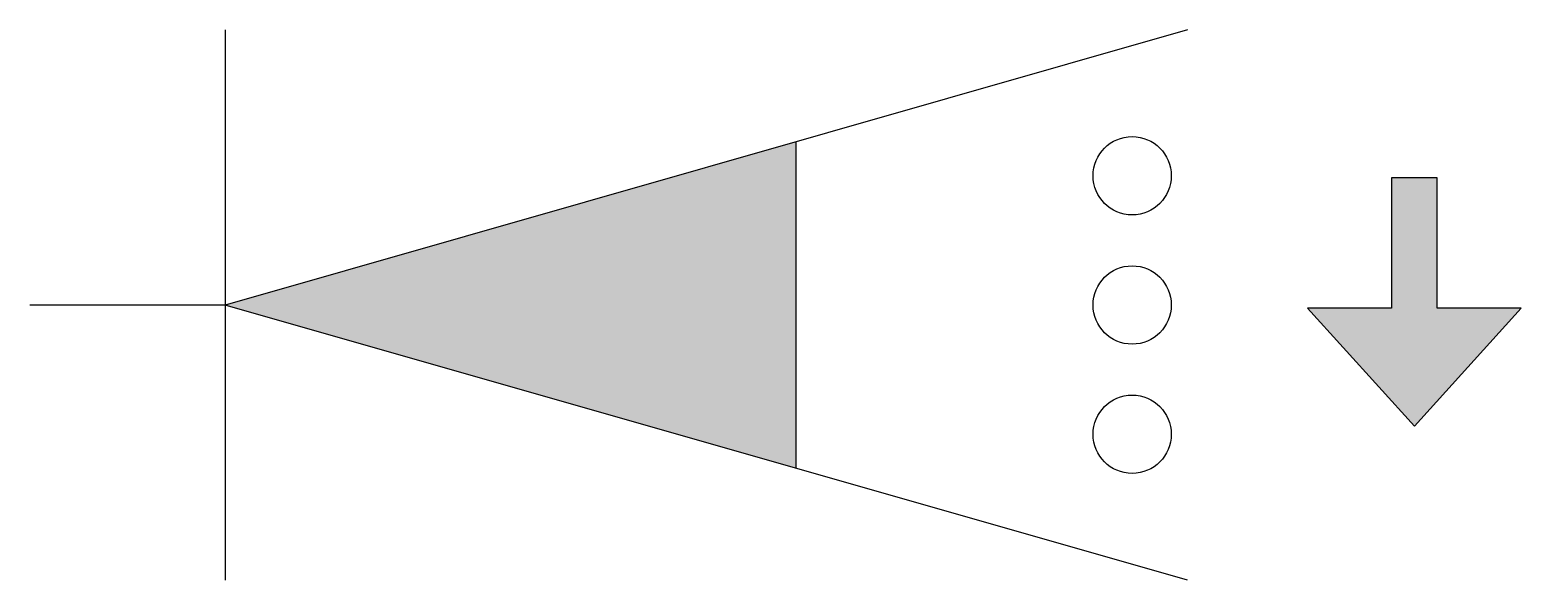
# Model space of a CAD drawing. Extents: x 0 to 11.4, y -2.1 to 2.1.
import ezdxf

# ---------------------------------------------------------------- set-up
doc = ezdxf.new("R2010")
doc.units = 0
doc.layers.get('0').update_dxf_attribs({"lineweight": 25})

msp = doc.modelspace()

# ---------------------------------------------------------------- hatches: boundary and pattern name
h = msp.add_hatch(color=256)
h.dxf.hatch_style = 1
h.paths.add_polyline_path([(10.794, 0.975), (10.443, 0.975), (10.443, -0.025), (9.799, -0.025), (10.619, -0.93), (11.438, -0.025), (10.794, -0.025)])

# ---------------------------------------------------------------- linework, layer by layer
for p, q in [((8.878, 2.11), (1.499, 0)), ((1.499, 2.11), (1.499, -2.11)), ((5.878, -1.252), (5.878, 1.252)), ((1.499, 0), (0, 0)), ((8.878, -2.11), (1.499, 0))]:
    msp.add_line(p, q)
msp.add_lwpolyline([(10.794, 0.975), (10.443, 0.975), (10.443, -0.025), (9.799, -0.025), (10.619, -0.93), (11.438, -0.025), (10.794, -0.025)], close=True)
for centre in [(8.455, 0.991), (8.455, 0), (8.455, -0.991)]:
    msp.add_circle(centre, 0.3)
msp.add_solid([(1.499, 0), (5.878, 1.252), (5.878, -1.252)])

doc.saveas('drawing.dxf')
